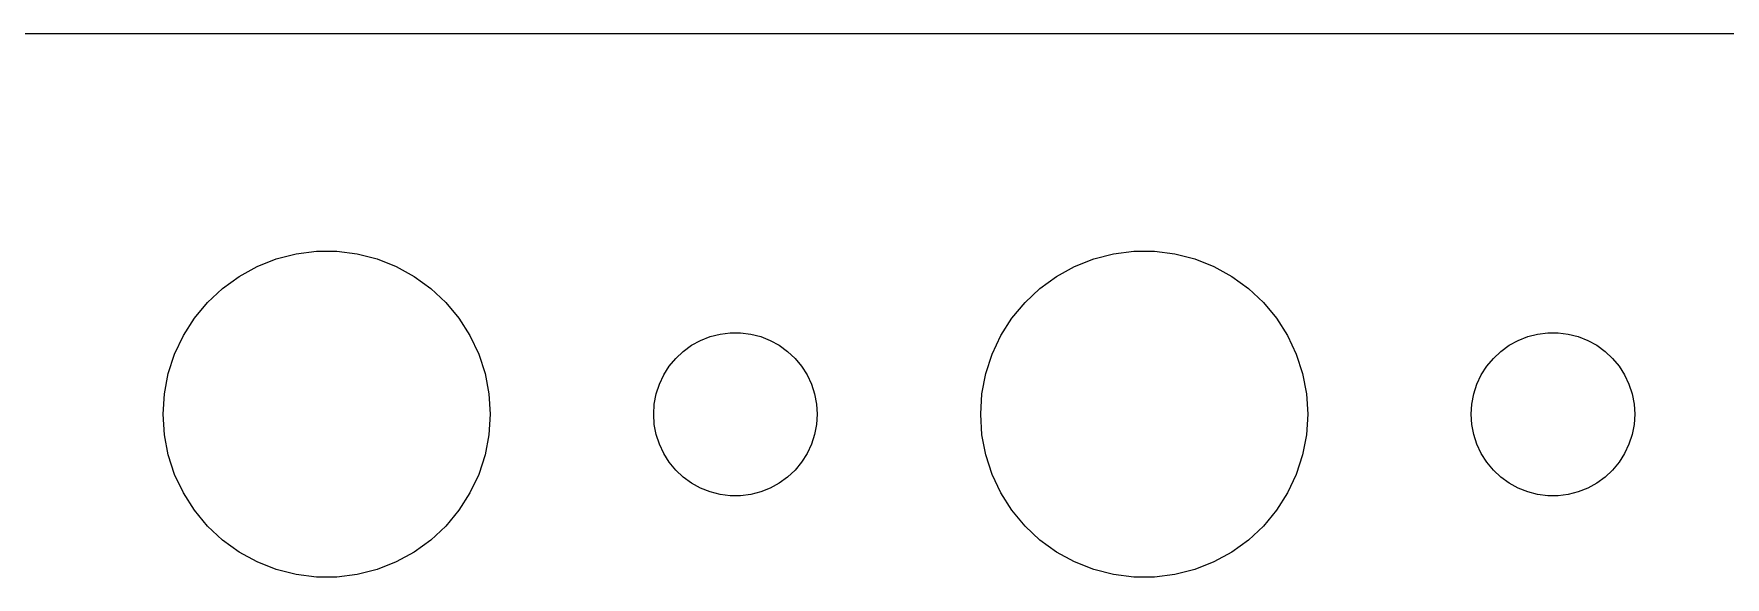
# Model space of a CAD drawing. Header units: metres. Extents: x -67 to 67, y -29 to 29.
# Drawn here: x -35.37 to -4.34, y 19.51 to 29.49 of the extents above; entities that cross this region are included whole.
import ezdxf

# ---------------------------------------------------------------- set-up
doc = ezdxf.new("R2010")
doc.units = ezdxf.units.M

msp = doc.modelspace()

# ---------------------------------------------------------------- linework, layer by layer
for p, q in [((62.3139, 29.4901), (-62.3139, 29.4901)), ((-30.5621, 25.4469), (-30.1884, 25.4941)), ((-30.1884, 25.4941), (-29.8116, 25.4941)), ((-29.8116, 25.4941), (-29.4379, 25.4469)), ((-15.5621, 25.4469), (-15.1884, 25.4941)), ((-15.1884, 25.4941), (-14.8116, 25.4941)), ((-14.8116, 25.4941), (-14.4379, 25.4469)), ((-31.6075, 25.033), (-31.2773, 25.2145)), ((-31.2773, 25.2145), (-30.927, 25.3532)), ((-30.927, 25.3532), (-30.5621, 25.4469)), ((-29.4379, 25.4469), (-29.0729, 25.3532)), ((-29.0729, 25.3532), (-28.7227, 25.2145)), ((-28.7227, 25.2145), (-28.3925, 25.033)), ((-16.6075, 25.033), (-16.2773, 25.2145)), ((-16.2773, 25.2145), (-15.927, 25.3532)), ((-15.927, 25.3532), (-15.5621, 25.4469)), ((-14.4379, 25.4469), (-14.0729, 25.3532)), ((-14.0729, 25.3532), (-13.7227, 25.2145)), ((-13.7227, 25.2145), (-13.3925, 25.033)), ((-31.9123, 24.8115), (-31.6075, 25.033)), ((-28.3925, 25.033), (-28.0877, 24.8115)), ((-16.9123, 24.8115), (-16.6075, 25.033)), ((-13.3925, 25.033), (-13.0877, 24.8115)), ((-32.427, 24.2634), (-32.1869, 24.5536)), ((-32.1869, 24.5536), (-31.9123, 24.8115)), ((-28.0877, 24.8115), (-27.8131, 24.5536)), ((-27.8131, 24.5536), (-27.5729, 24.2634)), ((-17.427, 24.2634), (-17.1869, 24.5536)), ((-17.1869, 24.5536), (-16.9123, 24.8115)), ((-13.0877, 24.8115), (-12.8131, 24.5536)), ((-12.8131, 24.5536), (-12.5729, 24.2634)), ((-32.6289, 23.9453), (-32.427, 24.2634)), ((-27.5729, 24.2634), (-27.3711, 23.9453)), ((-17.6289, 23.9453), (-17.427, 24.2634)), ((-12.5729, 24.2634), (-12.3711, 23.9453)), ((-32.7893, 23.6044), (-32.6289, 23.9453)), ((-27.3711, 23.9453), (-27.2107, 23.6044)), ((-23.1387, 23.8572), (-22.9635, 23.9266)), ((-22.9635, 23.9266), (-22.7811, 23.9734)), ((-22.7811, 23.9734), (-22.5942, 23.997)), ((-22.5942, 23.997), (-22.4058, 23.997)), ((-22.4058, 23.997), (-22.2189, 23.9734)), ((-22.2189, 23.9734), (-22.0365, 23.9266)), ((-22.0365, 23.9266), (-21.8613, 23.8572)), ((-17.7893, 23.6044), (-17.6289, 23.9453)), ((-12.3711, 23.9453), (-12.2107, 23.6044)), ((-8.13866, 23.8572), (-7.96352, 23.9266)), ((-7.96352, 23.9266), (-7.78107, 23.9734)), ((-7.78107, 23.9734), (-7.59418, 23.997)), ((-7.59418, 23.997), (-7.40581, 23.997)), ((-7.40581, 23.997), (-7.21892, 23.9734)), ((-7.21892, 23.9734), (-7.03647, 23.9266)), ((-7.03647, 23.9266), (-6.86133, 23.8572)), ((-32.9057, 23.2461), (-32.7893, 23.6044)), ((-27.2107, 23.6044), (-27.0942, 23.2461)), ((-23.5934, 23.5268), (-23.4561, 23.6558)), ((-23.4561, 23.6558), (-23.3037, 23.7665)), ((-23.3037, 23.7665), (-23.1387, 23.8572)), ((-21.8613, 23.8572), (-21.6963, 23.7665)), ((-21.6963, 23.7665), (-21.5439, 23.6558)), ((-21.5439, 23.6558), (-21.4065, 23.5268)), ((-17.9057, 23.2461), (-17.7893, 23.6044)), ((-12.2107, 23.6044), (-12.0942, 23.2461)), ((-8.59344, 23.5268), (-8.45613, 23.6558)), ((-8.45613, 23.6558), (-8.30373, 23.7665)), ((-8.30373, 23.7665), (-8.13866, 23.8572)), ((-6.86133, 23.8572), (-6.69626, 23.7665)), ((-6.69626, 23.7665), (-6.54385, 23.6558)), ((-6.54385, 23.6558), (-6.40654, 23.5268)), ((-23.8145, 23.2226), (-23.7135, 23.3817)), ((-23.7135, 23.3817), (-23.5934, 23.5268)), ((-21.4065, 23.5268), (-21.2865, 23.3817)), ((-21.2865, 23.3817), (-21.1855, 23.2226)), ((-8.81445, 23.2226), (-8.71352, 23.3817)), ((-8.71352, 23.3817), (-8.59344, 23.5268)), ((-6.40654, 23.5268), (-6.28647, 23.3817)), ((-6.28647, 23.3817), (-6.18553, 23.2226)), ((-32.9763, 22.876), (-32.9057, 23.2461)), ((-27.0942, 23.2461), (-27.0237, 22.876)), ((-23.9529, 22.873), (-23.8947, 23.0522)), ((-23.8947, 23.0522), (-23.8145, 23.2226)), ((-21.1855, 23.2226), (-21.1053, 23.0522)), ((-21.1053, 23.0522), (-21.0471, 22.873)), ((-17.9763, 22.876), (-17.9057, 23.2461)), ((-12.0942, 23.2461), (-12.0237, 22.876)), ((-8.95287, 22.873), (-8.89465, 23.0522)), ((-8.89465, 23.0522), (-8.81445, 23.2226)), ((-6.18553, 23.2226), (-6.10533, 23.0522)), ((-6.10533, 23.0522), (-6.04712, 22.873)), ((-33, 22.5), (-32.9763, 22.876)), ((-27.0237, 22.876), (-27, 22.5)), ((-24, 22.5), (-23.9882, 22.688)), ((-23.9882, 22.688), (-23.9529, 22.873)), ((-21.0471, 22.873), (-21.0118, 22.688)), ((-21.0118, 22.688), (-21, 22.5)), ((-18, 22.5), (-17.9763, 22.876)), ((-12.0237, 22.876), (-12, 22.5)), ((-9, 22.5), (-8.98816, 22.688)), ((-8.98816, 22.688), (-8.95287, 22.873)), ((-6.04712, 22.873), (-6.01183, 22.688)), ((-6.01183, 22.688), (-6, 22.5)), ((-32.9763, 22.124), (-33, 22.5)), ((-27, 22.5), (-27.0237, 22.124)), ((-23.9882, 22.312), (-24, 22.5)), ((-21, 22.5), (-21.0118, 22.312)), ((-17.9763, 22.124), (-18, 22.5)), ((-12, 22.5), (-12.0237, 22.124)), ((-8.98816, 22.312), (-9, 22.5)), ((-6, 22.5), (-6.01183, 22.312)), ((-32.9057, 21.7539), (-32.9763, 22.124)), ((-27.0237, 22.124), (-27.0942, 21.7539)), ((-23.9529, 22.127), (-23.9882, 22.312)), ((-23.8947, 21.9478), (-23.9529, 22.127)), ((-21.0471, 22.127), (-21.1053, 21.9478)), ((-21.0118, 22.312), (-21.0471, 22.127)), ((-17.9057, 21.7539), (-17.9763, 22.124)), ((-12.0237, 22.124), (-12.0942, 21.7539)), ((-8.95287, 22.127), (-8.98816, 22.312)), ((-8.89465, 21.9478), (-8.95287, 22.127)), ((-6.04712, 22.127), (-6.10533, 21.9478)), ((-6.01183, 22.312), (-6.04712, 22.127)), ((-32.7893, 21.3956), (-32.9057, 21.7539)), ((-27.0942, 21.7539), (-27.2107, 21.3956)), ((-23.8145, 21.7774), (-23.8947, 21.9478)), ((-23.7135, 21.6183), (-23.8145, 21.7774)), ((-21.1855, 21.7774), (-21.2865, 21.6183)), ((-21.1053, 21.9478), (-21.1855, 21.7774)), ((-17.7893, 21.3956), (-17.9057, 21.7539)), ((-12.0942, 21.7539), (-12.2107, 21.3956)), ((-8.81445, 21.7774), (-8.89465, 21.9478)), ((-8.71352, 21.6183), (-8.81445, 21.7774)), ((-6.18553, 21.7774), (-6.28647, 21.6183)), ((-6.10533, 21.9478), (-6.18553, 21.7774)), ((-23.5934, 21.4732), (-23.7135, 21.6183)), ((-23.4561, 21.3442), (-23.5934, 21.4732)), ((-21.4065, 21.4732), (-21.5439, 21.3442)), ((-21.2865, 21.6183), (-21.4065, 21.4732)), ((-8.59344, 21.4732), (-8.71352, 21.6183)), ((-8.45613, 21.3442), (-8.59344, 21.4732)), ((-6.40654, 21.4732), (-6.54385, 21.3442)), ((-6.28647, 21.6183), (-6.40654, 21.4732)), ((-32.6289, 21.0547), (-32.7893, 21.3956)), ((-27.2107, 21.3956), (-27.3711, 21.0547)), ((-23.3037, 21.2335), (-23.4561, 21.3442)), ((-23.1387, 21.1427), (-23.3037, 21.2335)), ((-22.9635, 21.0734), (-23.1387, 21.1427)), ((-21.8613, 21.1427), (-22.0365, 21.0734)), ((-21.6963, 21.2335), (-21.8613, 21.1427)), ((-21.5439, 21.3442), (-21.6963, 21.2335)), ((-17.6289, 21.0547), (-17.7893, 21.3956)), ((-12.2107, 21.3956), (-12.3711, 21.0547)), ((-8.30373, 21.2335), (-8.45613, 21.3442)), ((-8.13866, 21.1427), (-8.30373, 21.2335)), ((-7.96352, 21.0734), (-8.13866, 21.1427)), ((-6.86133, 21.1427), (-7.03647, 21.0734)), ((-6.69626, 21.2335), (-6.86133, 21.1427)), ((-6.54385, 21.3442), (-6.69626, 21.2335)), ((-32.427, 20.7366), (-32.6289, 21.0547)), ((-27.3711, 21.0547), (-27.5729, 20.7366)), ((-22.7811, 21.0266), (-22.9635, 21.0734)), ((-22.5942, 21.003), (-22.7811, 21.0266)), ((-22.4058, 21.003), (-22.5942, 21.003)), ((-22.2189, 21.0266), (-22.4058, 21.003)), ((-22.0365, 21.0734), (-22.2189, 21.0266)), ((-17.427, 20.7366), (-17.6289, 21.0547)), ((-12.3711, 21.0547), (-12.5729, 20.7366)), ((-7.78107, 21.0266), (-7.96352, 21.0734)), ((-7.59418, 21.003), (-7.78107, 21.0266)), ((-7.40581, 21.003), (-7.59418, 21.003)), ((-7.21892, 21.0266), (-7.40581, 21.003)), ((-7.03647, 21.0734), (-7.21892, 21.0266)), ((-32.1869, 20.4464), (-32.427, 20.7366)), ((-27.5729, 20.7366), (-27.8131, 20.4464)), ((-17.1869, 20.4464), (-17.427, 20.7366)), ((-12.5729, 20.7366), (-12.8131, 20.4464)), ((-31.9123, 20.1884), (-32.1869, 20.4464)), ((-31.6075, 19.967), (-31.9123, 20.1884)), ((-28.0877, 20.1884), (-28.3925, 19.967)), ((-27.8131, 20.4464), (-28.0877, 20.1884)), ((-16.9123, 20.1884), (-17.1869, 20.4464)), ((-16.6075, 19.967), (-16.9123, 20.1884)), ((-13.0877, 20.1884), (-13.3925, 19.967)), ((-12.8131, 20.4464), (-13.0877, 20.1884)), ((-31.2773, 19.7855), (-31.6075, 19.967)), ((-28.3925, 19.967), (-28.7227, 19.7855)), ((-16.2773, 19.7855), (-16.6075, 19.967)), ((-13.3925, 19.967), (-13.7227, 19.7855)), ((-30.927, 19.6468), (-31.2773, 19.7855)), ((-30.5621, 19.5531), (-30.927, 19.6468)), ((-30.1884, 19.5059), (-30.5621, 19.5531)), ((-29.4379, 19.5531), (-29.8116, 19.5059)), ((-29.0729, 19.6468), (-29.4379, 19.5531)), ((-28.7227, 19.7855), (-29.0729, 19.6468)), ((-15.927, 19.6468), (-16.2773, 19.7855)), ((-15.5621, 19.5531), (-15.927, 19.6468)), ((-15.1884, 19.5059), (-15.5621, 19.5531)), ((-14.4379, 19.5531), (-14.8116, 19.5059)), ((-14.0729, 19.6468), (-14.4379, 19.5531)), ((-13.7227, 19.7855), (-14.0729, 19.6468)), ((-29.8116, 19.5059), (-30.1884, 19.5059)), ((-14.8116, 19.5059), (-15.1884, 19.5059))]:
    msp.add_line(p, q)

doc.saveas('drawing.dxf')
